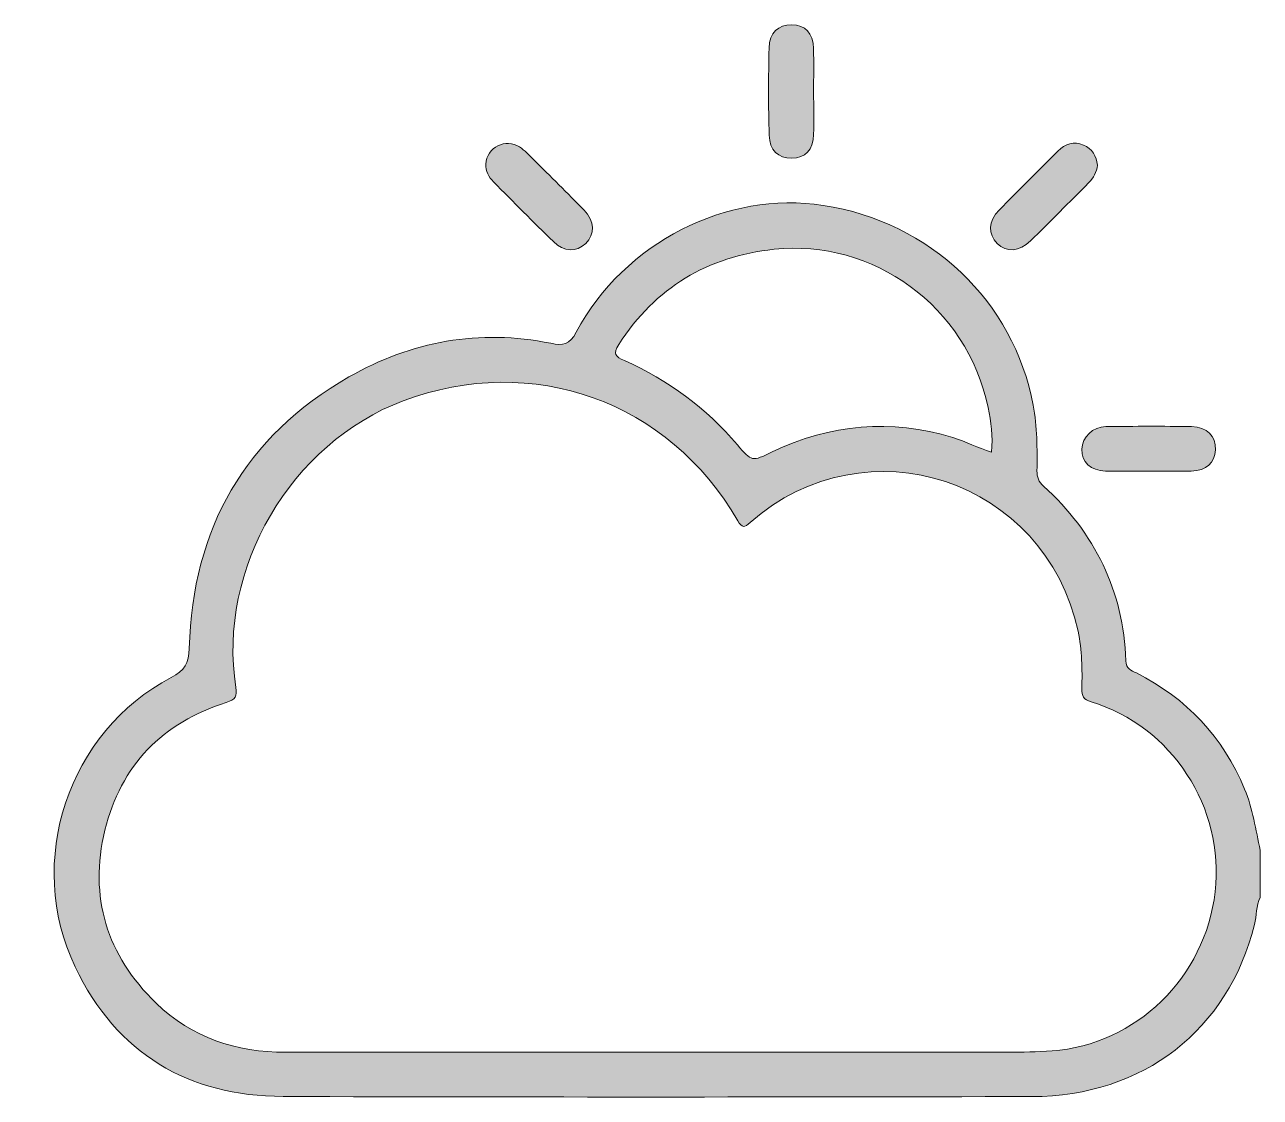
# Model space of a CAD drawing. Header units: inches. Extents: x 73.6 to 85.9, y -40.9 to -30.2.
import ezdxf

# ---------------------------------------------------------------- set-up
doc = ezdxf.new("R2010")
doc.units = ezdxf.units.IN
doc.header["$MEASUREMENT"] = 0
doc.layers.add('Слой 1', color=7, linetype='Continuous', lineweight=0)

# ---------------------------------------------------------------- blocks, each defined once
blk = doc.blocks.new('Block_0')
at = {"layer": 'Слой 1', "true_color": 0x000000, "transparency": 33554687}
h = blk.add_hatch(color=18, dxfattribs=at)
h.dxf.hatch_style = 2
edge = h.paths.add_edge_path()
edge.add_spline(control_points=[(81.445, -30.892), (81.446, -31.033), (81.449, -31.173), (81.445, -31.314), (81.44, -31.469), (81.363, -31.548), (81.228, -31.549), (81.093, -31.551), (81.007, -31.474), (81.003, -31.32), (80.995, -31.032), (80.995, -30.743), (81.002, -30.454), (81.006, -30.302), (81.093, -30.222), (81.226, -30.224), (81.361, -30.225), (81.44, -30.305), (81.444, -30.459), (81.449, -30.603), (81.445, -30.748), (81.445, -30.892)], knot_values=[0, 0, 0, 0, 1, 1, 1, 2, 2, 2, 3, 3, 3, 4, 4, 4, 5, 5, 5, 6, 6, 6, 7, 7, 7, 7], degree=3, periodic=0)
h = blk.add_hatch(color=18, dxfattribs=at)
h.dxf.hatch_style = 2
edge = h.paths.add_edge_path()
edge.add_spline(control_points=[(78.184, -31.608), (78.194, -31.443), (78.381, -31.346), (78.52, -31.438), (78.571, -31.472), (78.614, -31.519), (78.658, -31.562), (78.826, -31.73), (78.996, -31.896), (79.161, -32.066), (79.268, -32.176), (79.271, -32.306), (79.178, -32.397), (79.086, -32.486), (78.962, -32.484), (78.856, -32.38), (78.655, -32.184), (78.458, -31.984), (78.261, -31.785), (78.213, -31.737), (78.182, -31.679), (78.184, -31.608)], knot_values=[0, 0, 0, 0, 1, 1, 1, 2, 2, 2, 3, 3, 3, 4, 4, 4, 5, 5, 5, 6, 6, 6, 7, 7, 7, 7], degree=3, periodic=0)
h = blk.add_hatch(color=18, dxfattribs=at)
h.dxf.hatch_style = 2
edge = h.paths.add_edge_path()
edge.add_spline(control_points=[(84.268, -31.619), (84.262, -31.69), (84.23, -31.746), (84.181, -31.795), (83.989, -31.987), (83.798, -32.182), (83.603, -32.372), (83.491, -32.482), (83.366, -32.489), (83.272, -32.397), (83.179, -32.306), (83.182, -32.176), (83.29, -32.066), (83.483, -31.868), (83.68, -31.674), (83.876, -31.479), (83.948, -31.408), (84.034, -31.377), (84.131, -31.419), (84.218, -31.456), (84.259, -31.529), (84.268, -31.619)], knot_values=[0, 0, 0, 0, 1, 1, 1, 2, 2, 2, 3, 3, 3, 4, 4, 4, 5, 5, 5, 6, 6, 6, 7, 7, 7, 7], degree=3, periodic=0)
h = blk.add_hatch(color=18, dxfattribs=at)
h.dxf.hatch_style = 2
edge = h.paths.add_edge_path()
edge.add_spline(control_points=[(83.215, -34.473), (83.231, -34.318), (83.21, -34.172), (83.18, -34.028), (82.972, -33.019), (82.029, -32.352), (81.053, -32.456), (80.388, -32.526), (79.872, -32.837), (79.507, -33.402), (79.445, -33.498), (79.474, -33.523), (79.562, -33.562), (79.999, -33.757), (80.375, -34.037), (80.687, -34.4), (80.832, -34.569), (80.829, -34.569), (81.034, -34.471), (81.614, -34.193), (82.211, -34.143), (82.829, -34.328), (82.96, -34.367), (83.079, -34.432), (83.215, -34.473)], knot_values=[0, 0, 0, 0, 1, 1, 1, 2, 2, 2, 3, 3, 3, 4, 4, 4, 5, 5, 5, 6, 6, 6, 7, 7, 7, 8, 8, 8, 8], degree=3, periodic=0)
edge = h.paths.add_edge_path()
edge.add_spline(control_points=[(79.894, -40.442), (81.053, -40.442), (82.213, -40.442), (83.372, -40.441), (83.52, -40.441), (83.669, -40.439), (83.817, -40.429), (84.654, -40.369), (85.341, -39.697), (85.44, -38.846), (85.537, -38.01), (85.007, -37.197), (84.206, -36.957), (84.132, -36.935), (84.111, -36.9), (84.113, -36.826), (84.119, -36.635), (84.116, -36.443), (84.076, -36.255), (83.751, -34.746), (81.968, -34.155), (80.814, -35.174), (80.756, -35.225), (80.733, -35.23), (80.69, -35.156), (80.004, -33.965), (78.649, -33.481), (77.362, -33.963), (76.245, -34.381), (75.51, -35.636), (75.697, -36.813), (75.711, -36.902), (75.695, -36.934), (75.602, -36.963), (74.968, -37.163), (74.552, -37.589), (74.395, -38.233), (74.233, -38.895), (74.412, -39.478), (74.903, -39.953), (75.26, -40.3), (75.7, -40.442), (76.193, -40.442), (77.426, -40.441), (78.66, -40.441), (79.894, -40.442)], knot_values=[0, 0, 0, 0, 1, 1, 1, 2, 2, 2, 3, 3, 3, 4, 4, 4, 5, 5, 5, 6, 6, 6, 7, 7, 7, 8, 8, 8, 9, 9, 9, 10, 10, 10, 11, 11, 11, 12, 12, 12, 13, 13, 13, 14, 14, 14, 15, 15, 15, 15], degree=3, periodic=0)
edge = h.paths.add_edge_path()
edge.add_spline(control_points=[(85.889, -38.902), (85.847, -38.987), (85.853, -39.083), (85.831, -39.173), (85.57, -40.22), (84.726, -40.881), (83.617, -40.883), (81.134, -40.888), (78.651, -40.89), (76.168, -40.882), (75.222, -40.879), (74.513, -40.457), (74.098, -39.593), (73.596, -38.55), (74.029, -37.249), (75.055, -36.715), (75.186, -36.646), (75.231, -36.574), (75.234, -36.425), (75.265, -35.235), (75.786, -34.319), (76.822, -33.726), (77.443, -33.37), (78.12, -33.246), (78.831, -33.391), (78.951, -33.415), (79.016, -33.406), (79.083, -33.28), (79.562, -32.387), (80.582, -31.871), (81.541, -32.019), (82.608, -32.184), (83.435, -32.972), (83.629, -34.006), (83.67, -34.222), (83.67, -34.441), (83.667, -34.659), (83.666, -34.722), (83.684, -34.768), (83.732, -34.811), (84.244, -35.277), (84.527, -35.853), (84.552, -36.549), (84.554, -36.628), (84.606, -36.645), (84.656, -36.67), (85.156, -36.923), (85.517, -37.305), (85.733, -37.824), (85.815, -38.02), (85.843, -38.229), (85.889, -38.433), (85.889, -38.589), (85.889, -38.745), (85.889, -38.902)], knot_values=[0, 0, 0, 0, 1, 1, 1, 2, 2, 2, 3, 3, 3, 4, 4, 4, 5, 5, 5, 6, 6, 6, 7, 7, 7, 8, 8, 8, 9, 9, 9, 10, 10, 10, 11, 11, 11, 12, 12, 12, 13, 13, 13, 14, 14, 14, 15, 15, 15, 16, 16, 16, 17, 17, 17, 18, 18, 18, 18], degree=3, periodic=0)
h = blk.add_hatch(color=18, dxfattribs=at)
h.dxf.hatch_style = 2
edge = h.paths.add_edge_path()
edge.add_spline(control_points=[(84.781, -34.663), (84.637, -34.663), (84.493, -34.666), (84.349, -34.662), (84.202, -34.659), (84.109, -34.57), (84.113, -34.443), (84.116, -34.326), (84.224, -34.22), (84.353, -34.219), (84.638, -34.216), (84.922, -34.215), (85.206, -34.219), (85.361, -34.222), (85.447, -34.311), (85.443, -34.449), (85.439, -34.581), (85.352, -34.657), (85.202, -34.663), (85.194, -34.663), (85.186, -34.663), (85.179, -34.663), (85.046, -34.663), (84.914, -34.663), (84.781, -34.663)], knot_values=[0, 0, 0, 0, 1, 1, 1, 2, 2, 2, 3, 3, 3, 4, 4, 4, 5, 5, 5, 6, 6, 6, 7, 7, 7, 8, 8, 8, 8], degree=3, periodic=0)
at = {"layer": 'Слой 1'}
for points, knots in [([(81.445, -30.892), (81.446, -31.033), (81.449, -31.173), (81.445, -31.314), (81.44, -31.469), (81.363, -31.548), (81.228, -31.549), (81.093, -31.551), (81.007, -31.474), (81.003, -31.32), (80.995, -31.032), (80.995, -30.743), (81.002, -30.454), (81.006, -30.302), (81.093, -30.222), (81.226, -30.224), (81.361, -30.225), (81.44, -30.305), (81.444, -30.459), (81.449, -30.603), (81.445, -30.748), (81.445, -30.892)], [0, 0, 0, 0, 1, 1, 1, 2, 2, 2, 3, 3, 3, 4, 4, 4, 5, 5, 5, 6, 6, 6, 7, 7, 7, 7]), ([(78.184, -31.608), (78.194, -31.443), (78.381, -31.346), (78.52, -31.438), (78.571, -31.472), (78.614, -31.519), (78.658, -31.562), (78.826, -31.73), (78.996, -31.896), (79.161, -32.066), (79.268, -32.176), (79.271, -32.306), (79.178, -32.397), (79.086, -32.486), (78.962, -32.484), (78.856, -32.38), (78.655, -32.184), (78.458, -31.984), (78.261, -31.785), (78.213, -31.737), (78.182, -31.679), (78.184, -31.608)], [0, 0, 0, 0, 1, 1, 1, 2, 2, 2, 3, 3, 3, 4, 4, 4, 5, 5, 5, 6, 6, 6, 7, 7, 7, 7]), ([(84.268, -31.619), (84.262, -31.69), (84.23, -31.746), (84.181, -31.795), (83.989, -31.987), (83.798, -32.182), (83.603, -32.372), (83.491, -32.482), (83.366, -32.489), (83.272, -32.397), (83.179, -32.306), (83.182, -32.176), (83.29, -32.066), (83.483, -31.868), (83.68, -31.674), (83.876, -31.479), (83.948, -31.408), (84.034, -31.377), (84.131, -31.419), (84.218, -31.456), (84.259, -31.529), (84.268, -31.619)], [0, 0, 0, 0, 1, 1, 1, 2, 2, 2, 3, 3, 3, 4, 4, 4, 5, 5, 5, 6, 6, 6, 7, 7, 7, 7]), ([(85.889, -38.902), (85.847, -38.987), (85.853, -39.083), (85.831, -39.173), (85.57, -40.22), (84.726, -40.881), (83.617, -40.883), (81.134, -40.888), (78.651, -40.89), (76.168, -40.882), (75.222, -40.879), (74.513, -40.457), (74.098, -39.593), (73.596, -38.55), (74.029, -37.249), (75.055, -36.715), (75.186, -36.646), (75.231, -36.574), (75.234, -36.425), (75.265, -35.235), (75.786, -34.319), (76.822, -33.726), (77.443, -33.37), (78.12, -33.246), (78.831, -33.391), (78.951, -33.415), (79.016, -33.406), (79.083, -33.28), (79.562, -32.387), (80.582, -31.871), (81.541, -32.019), (82.608, -32.184), (83.435, -32.972), (83.629, -34.006), (83.67, -34.222), (83.67, -34.441), (83.667, -34.659), (83.666, -34.722), (83.684, -34.768), (83.732, -34.811), (84.244, -35.277), (84.527, -35.853), (84.552, -36.549), (84.554, -36.628), (84.606, -36.645), (84.656, -36.67), (85.156, -36.923), (85.517, -37.305), (85.733, -37.824), (85.815, -38.02), (85.843, -38.229), (85.889, -38.433), (85.889, -38.589), (85.889, -38.745), (85.889, -38.902)], [0, 0, 0, 0, 1, 1, 1, 2, 2, 2, 3, 3, 3, 4, 4, 4, 5, 5, 5, 6, 6, 6, 7, 7, 7, 8, 8, 8, 9, 9, 9, 10, 10, 10, 11, 11, 11, 12, 12, 12, 13, 13, 13, 14, 14, 14, 15, 15, 15, 16, 16, 16, 17, 17, 17, 18, 18, 18, 18]), ([(83.215, -34.473), (83.231, -34.318), (83.21, -34.172), (83.18, -34.028), (82.972, -33.019), (82.029, -32.352), (81.053, -32.456), (80.388, -32.526), (79.872, -32.837), (79.507, -33.402), (79.445, -33.498), (79.474, -33.523), (79.562, -33.562), (79.999, -33.757), (80.375, -34.037), (80.687, -34.4), (80.832, -34.569), (80.829, -34.569), (81.034, -34.471), (81.614, -34.193), (82.211, -34.143), (82.829, -34.328), (82.96, -34.367), (83.079, -34.432), (83.215, -34.473)], [0, 0, 0, 0, 1, 1, 1, 2, 2, 2, 3, 3, 3, 4, 4, 4, 5, 5, 5, 6, 6, 6, 7, 7, 7, 8, 8, 8, 8]), ([(79.894, -40.442), (81.053, -40.442), (82.213, -40.442), (83.372, -40.441), (83.52, -40.441), (83.669, -40.439), (83.817, -40.429), (84.654, -40.369), (85.341, -39.697), (85.44, -38.846), (85.537, -38.01), (85.007, -37.197), (84.206, -36.957), (84.132, -36.935), (84.111, -36.9), (84.113, -36.826), (84.119, -36.635), (84.116, -36.443), (84.076, -36.255), (83.751, -34.746), (81.968, -34.155), (80.814, -35.174), (80.756, -35.225), (80.733, -35.23), (80.69, -35.156), (80.004, -33.965), (78.649, -33.481), (77.362, -33.963), (76.245, -34.381), (75.51, -35.636), (75.697, -36.813), (75.711, -36.902), (75.695, -36.934), (75.602, -36.963), (74.968, -37.163), (74.552, -37.589), (74.395, -38.233), (74.233, -38.895), (74.412, -39.478), (74.903, -39.953), (75.26, -40.3), (75.7, -40.442), (76.193, -40.442), (77.426, -40.441), (78.66, -40.441), (79.894, -40.442)], [0, 0, 0, 0, 1, 1, 1, 2, 2, 2, 3, 3, 3, 4, 4, 4, 5, 5, 5, 6, 6, 6, 7, 7, 7, 8, 8, 8, 9, 9, 9, 10, 10, 10, 11, 11, 11, 12, 12, 12, 13, 13, 13, 14, 14, 14, 15, 15, 15, 15]), ([(84.781, -34.663), (84.637, -34.663), (84.493, -34.666), (84.349, -34.662), (84.202, -34.659), (84.109, -34.57), (84.113, -34.443), (84.116, -34.326), (84.224, -34.22), (84.353, -34.219), (84.638, -34.216), (84.922, -34.215), (85.206, -34.219), (85.361, -34.222), (85.447, -34.311), (85.443, -34.449), (85.439, -34.581), (85.352, -34.657), (85.202, -34.663), (85.194, -34.663), (85.186, -34.663), (85.179, -34.663), (85.046, -34.663), (84.914, -34.663), (84.781, -34.663)], [0, 0, 0, 0, 1, 1, 1, 2, 2, 2, 3, 3, 3, 4, 4, 4, 5, 5, 5, 6, 6, 6, 7, 7, 7, 8, 8, 8, 8])]:
    blk.add_open_spline(points, degree=3, knots=knots, dxfattribs=at)

msp = doc.modelspace()

# ---------------------------------------------------------------- block references
at = {"layer": 'Слой 1'}
msp.add_blockref('Block_0', (0, 0), dxfattribs=at)

doc.saveas('drawing.dxf')
